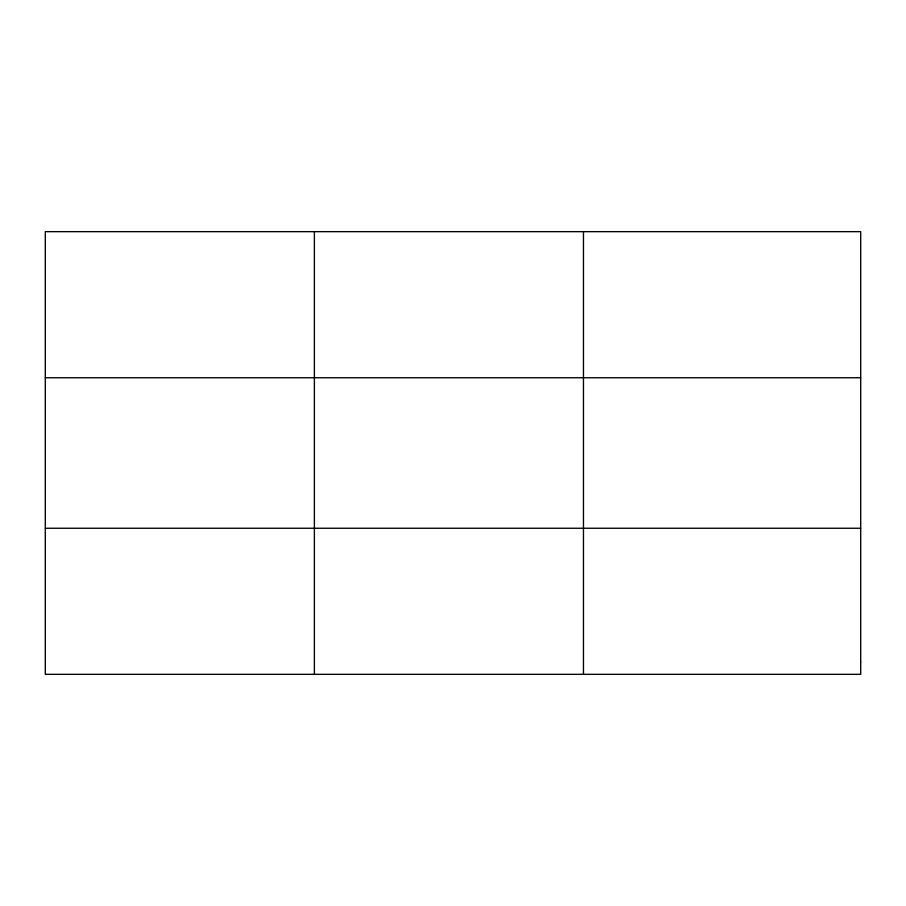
<?xml version="1.0" encoding="UTF-8"?>
<svg xmlns="http://www.w3.org/2000/svg" width="906" height="906" viewBox="0 0 906 906"><rect width="100%" height="100%" fill="white"/><g stroke="black" fill="none" stroke-linecap="round" stroke-linejoin="round"><path stroke-width="1.36" d="M314.382 231.664L314.382 674.336M583.464 231.664L583.464 674.336M45.3 377.745L860.7 377.745M45.3 528.255L860.7 528.255M860.7 662.161L860.7 674.336L45.3 674.336L45.3 231.664L860.7 231.664L860.7 662.161"/></g></svg>
